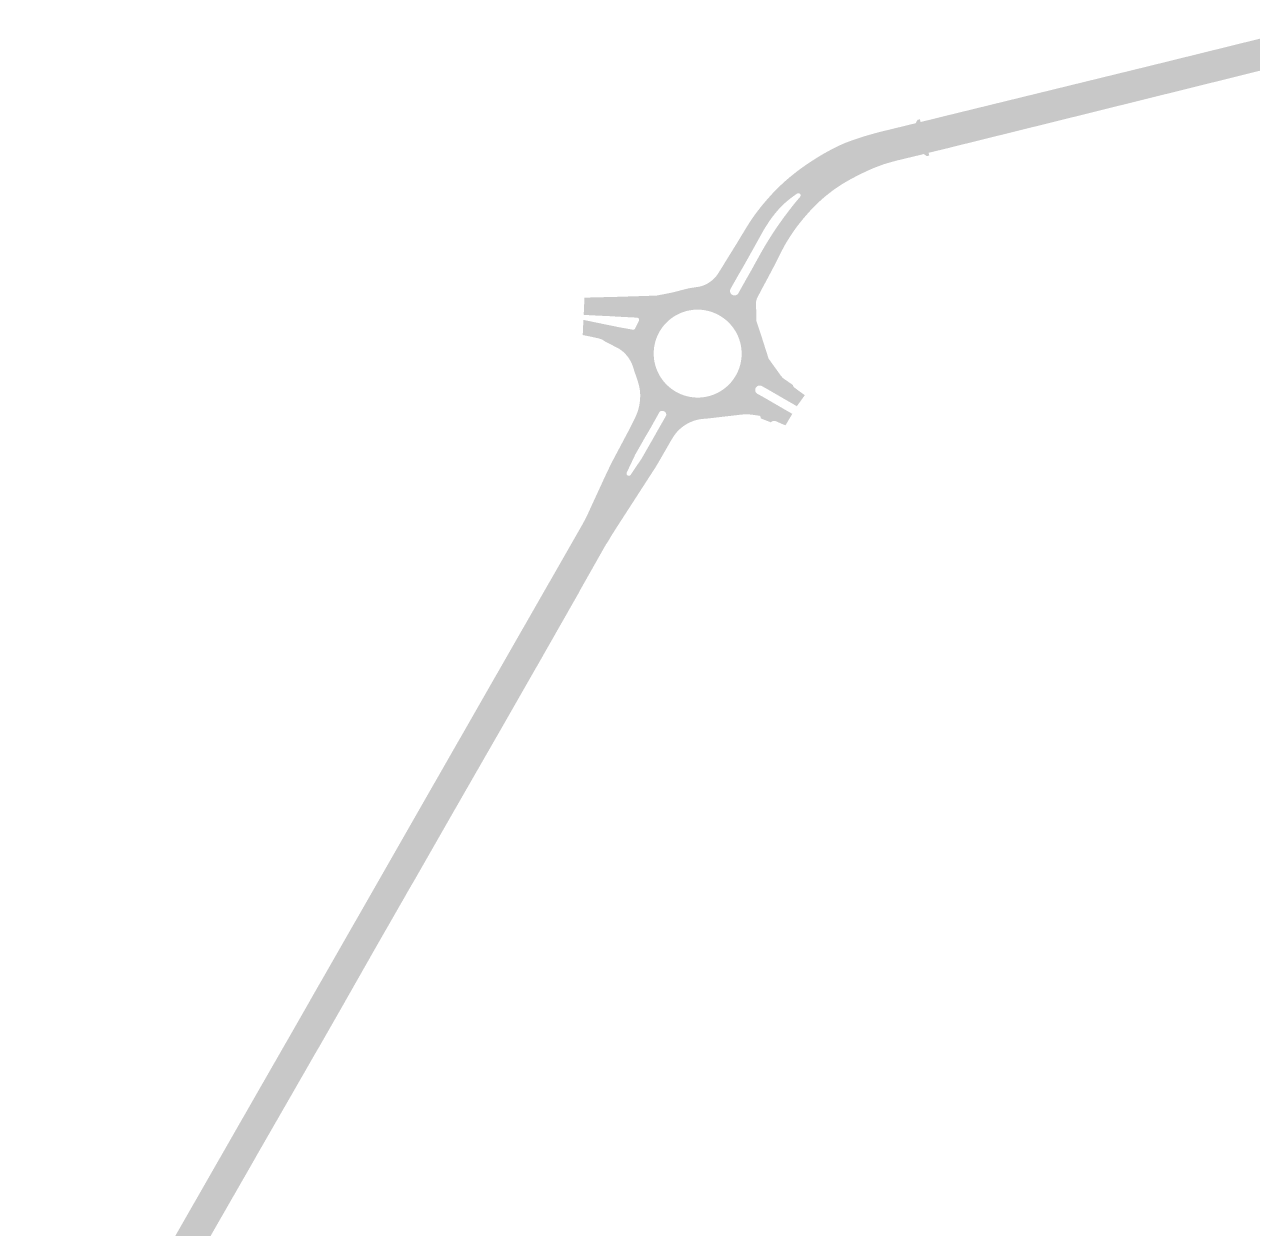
# Model space of a CAD drawing. Header units: inches. Extents: x 96691 to 101795, y 436648 to 442008.
# Drawn here: x 98558.1 to 98837.2, y 437221.4 to 437495 of the extents above; entities that cross this region are included whole.
import ezdxf

# ---------------------------------------------------------------- set-up
doc = ezdxf.new("R2010")
doc.units = ezdxf.units.IN
doc.header["$MEASUREMENT"] = 0

msp = doc.modelspace()

# ---------------------------------------------------------------- hatches: boundary and pattern name
for points in [[(98853.61, 437488.11), (98791.94, 437472.81), (98770.16, 437467.42), (98768.41, 437474.44), (98814.52, 437485.72), (98851.93, 437494.96), (98853.61, 437488.11)], [(98655.72, 437316.27), (98646.53, 437300.21), (98644.96, 437297.53), (98644.91, 437297.41), (98640.41, 437289.56), (98640.27, 437289.32), (98637.7, 437284.83), (98631.31, 437273.59), (98630.17, 437271.58), (98624.09, 437275.11), (98625.23, 437277.11), (98625.65, 437277.82), (98630.63, 437286.53), (98637.59, 437298.69), (98638.44, 437300.18), (98649.98, 437320.36), (98653.5, 437326.5), (98659.75, 437323.29), (98655.72, 437316.27)], [(98630.17, 437271.58), (98626.22, 437264.68), (98620.16, 437268.21), (98624.09, 437275.11), (98630.17, 437271.58)], [(98624.3, 437261.36), (98618.86, 437251.88), (98615.25, 437245.61), (98611.26, 437238.67), (98609.36, 437235.33), (98601.16, 437221.05), (98598.08, 437215.67), (98592.54, 437205.89), (98583.33, 437189.88), (98571.57, 437169.3), (98571.11, 437168.41), (98569.04, 437163.83), (98567.89, 437161.03), (98566.25, 437157.22), (98562.88, 437159.25), (98565.55, 437164.95), (98565.55, 437165.24), (98565.34, 437165.5), (98565.02, 437165.59), (98564.71, 437165.47), (98564.62, 437165.32), (98561.14, 437160.23), (98558.08, 437161.97), (98559.39, 437164.2), (98559.97, 437164.99), (98561.74, 437167.47), (98562.44, 437168.47), (98564.9, 437171.94), (98565.44, 437172.79), (98565.96, 437173.65), (98572.56, 437185.14), (98591.92, 437218.94), (98611.28, 437252.74), (98620.16, 437268.21), (98626.22, 437264.68), (98625.1, 437262.71), (98624.3, 437261.36)]]:
    msp.add_hatch(color=256).paths.add_polyline_path(points, flags=0)
h = msp.add_hatch(color=256)
h.paths.add_polyline_path([(98725.42, 437405.83), (98725.42, 437405.83), (98725.41, 437405.84), (98725.41, 437405.85), (98725.41, 437405.85), (98725.4, 437405.86), (98725.4, 437405.86), (98725.4, 437405.87), (98725.39, 437405.88), (98725.39, 437405.88), (98725.38, 437405.89), (98725.38, 437405.89), (98725.38, 437405.9), (98725.37, 437405.91), (98725.37, 437405.91), (98725.36, 437405.92), (98725.36, 437405.92), (98725.35, 437405.93), (98725.35, 437405.93), (98725.34, 437405.94), (98725.34, 437405.94), (98725.33, 437405.95), (98725.33, 437405.95), (98725.32, 437405.96), (98725.32, 437405.96), (98725.31, 437405.97), (98725.3, 437405.97), (98725.3, 437405.98), (98725.29, 437405.98), (98725.29, 437405.99), (98725.28, 437405.99), (98725.28, 437406), (98725.27, 437406), (98725.26, 437406), (98725.26, 437406.01), (98725.25, 437406.01), (98725.24, 437406.02), (98725.24, 437406.02), (98725.23, 437406.02), (98725.23, 437406.03), (98725.22, 437406.03), (98725.21, 437406.03), (98725.21, 437406.03), (98725.2, 437406.04), (98725.19, 437406.04), (98725.19, 437406.04), (98725.18, 437406.05), (98725.17, 437406.05), (98725.16, 437406.05), (98725.16, 437406.05), (98725.15, 437406.06), (98725.14, 437406.06), (98725.14, 437406.06), (98725.13, 437406.06), (98725.12, 437406.06), (98725.12, 437406.06), (98725.11, 437406.07), (98725.1, 437406.07), (98725.09, 437406.07), (98725.09, 437406.07), (98725.08, 437406.07), (98725.07, 437406.07), (98725.07, 437406.07), (98725.06, 437406.07), (98725.05, 437406.07), (98724.44, 437406.17), (98723.14, 437406.34), (98722.52, 437406.38), (98721.67, 437406.38), (98720.76, 437406.3), (98719.76, 437406.17), (98716.78, 437405.83), (98713.59, 437405.46), (98712.33, 437405.35), (98712.18, 437405.34), (98712.03, 437405.32), (98711.88, 437405.3), (98711.73, 437405.28), (98711.58, 437405.26), (98711.43, 437405.23), (98711.28, 437405.2), (98711.14, 437405.17), (98710.99, 437405.13), (98710.84, 437405.1), (98710.7, 437405.06), (98710.55, 437405.01), (98710.41, 437404.97), (98710.27, 437404.92), (98710.12, 437404.87), (98709.98, 437404.82), (98709.84, 437404.77), (98709.7, 437404.71), (98709.56, 437404.65), (98709.42, 437404.59), (98709.29, 437404.53), (98709.15, 437404.47), (98709.02, 437404.4), (98708.88, 437404.33), (98708.75, 437404.26), (98708.62, 437404.18), (98708.49, 437404.1), (98708.36, 437404.03), (98708.23, 437403.94), (98708.11, 437403.86), (98707.98, 437403.78), (98707.86, 437403.69), (98707.74, 437403.6), (98707.62, 437403.51), (98707.5, 437403.42), (98707.38, 437403.32), (98707.27, 437403.22), (98707.16, 437403.12), (98707.04, 437403.02), (98706.93, 437402.92), (98706.82, 437402.81), (98706.72, 437402.71), (98706.61, 437402.6), (98706.51, 437402.49), (98706.41, 437402.38), (98706.31, 437402.26), (98706.21, 437402.15), (98706.12, 437402.03), (98706.02, 437401.91), (98705.93, 437401.79), (98705.84, 437401.67), (98705.76, 437401.55), (98705.67, 437401.43), (98705.59, 437401.3), (98705.51, 437401.17), (98705.43, 437401.04), (98705.35, 437400.91), (98705.28, 437400.78), (98705.04, 437400.42), (98704.09, 437398.75), (98702.7, 437396.34), (98701.93, 437395.02), (98701.47, 437394.26), (98693.09, 437381.31), (98691.58, 437378.94), (98691.32, 437378.5), (98690.87, 437377.73), (98690.82, 437377.64), (98690.25, 437376.8), (98684.33, 437366.34), (98683.88, 437365.47), (98682.51, 437363.08), (98675.05, 437349.98), (98674.1, 437348.33), (98665.92, 437334.03), (98659.75, 437323.29), (98653.5, 437326.5), (98666.94, 437349.98), (98672.37, 437359.46), (98679.93, 437372.66), (98680, 437372.78), (98681.71, 437375.78), (98684.75, 437381.09), (98685.25, 437382), (98685.72, 437382.91), (98686.18, 437383.84), (98686.61, 437384.78), (98687.03, 437385.72), (98688.04, 437387.9), (98689.98, 437392.11), (98691.45, 437395.21), (98693.84, 437399.71), (98694.43, 437400.82), (98695.76, 437403.32), (98696.75, 437405.32), (98696.79, 437405.39), (98697.12, 437406.13), (98697.2, 437406.31), (98697.27, 437406.5), (98697.34, 437406.68), (98697.41, 437406.87), (98697.47, 437407.06), (98697.53, 437407.24), (98697.59, 437407.43), (98697.64, 437407.63), (98697.69, 437407.82), (98697.74, 437408.01), (98697.79, 437408.2), (98697.83, 437408.4), (98697.86, 437408.59), (98697.9, 437408.79), (98697.93, 437408.98), (98697.95, 437409.18), (98697.98, 437409.38), (98698, 437409.58), (98698.01, 437409.77), (98698.03, 437409.97), (98698.03, 437410.17), (98698.04, 437410.37), (98698.04, 437410.57), (98698.04, 437410.77), (98698.04, 437410.96), (98698.03, 437411.16), (98698.02, 437411.36), (98698, 437411.56), (98697.94, 437412.06), (98697.88, 437412.36), (98697.82, 437412.67), (98697.75, 437412.97), (98697.67, 437413.27), (98697.59, 437413.57), (98697.51, 437413.87), (98697.42, 437414.16), (98697.32, 437414.46), (98696.8, 437415.94), (98696.36, 437417.33), (98696.32, 437417.45), (98696.27, 437417.58), (98696.22, 437417.7), (98696.17, 437417.83), (98696.11, 437417.95), (98696.06, 437418.07), (98696, 437418.19), (98695.94, 437418.31), (98695.88, 437418.43), (98695.81, 437418.54), (98695.75, 437418.66), (98695.68, 437418.77), (98695.61, 437418.89), (98695.54, 437419), (98695.46, 437419.11), (98695.39, 437419.22), (98695.31, 437419.33), (98695.23, 437419.44), (98695.15, 437419.54), (98695.07, 437419.65), (98694.98, 437419.75), (98694.9, 437419.85), (98694.81, 437419.95), (98694.72, 437420.05), (98694.63, 437420.15), (98694.53, 437420.24), (98694.44, 437420.33), (98694.34, 437420.43), (98694.25, 437420.52), (98694.15, 437420.61), (98694.05, 437420.69), (98693.94, 437420.78), (98693.84, 437420.86), (98693.73, 437420.94), (98693.63, 437421.02), (98693.54, 437421.08), (98693.2, 437421.32), (98693.12, 437421.36), (98689.94, 437423), (98689.91, 437423.03), (98689.87, 437423.06), (98689.84, 437423.09), (98689.8, 437423.11), (98689.77, 437423.14), (98689.73, 437423.16), (98689.7, 437423.19), (98689.66, 437423.21), (98689.62, 437423.23), (98689.59, 437423.26), (98689.55, 437423.28), (98689.51, 437423.3), (98689.47, 437423.32), (98689.43, 437423.34), (98689.4, 437423.36), (98689.36, 437423.38), (98689.32, 437423.4), (98689.28, 437423.41), (98689.24, 437423.43), (98689.2, 437423.45), (98689.16, 437423.46), (98689.12, 437423.48), (98689.07, 437423.49), (98689.03, 437423.5), (98688.99, 437423.51), (98688.95, 437423.53), (98688.91, 437423.54), (98688.43, 437423.68), (98686.75, 437424.05), (98684.98, 437424.4), (98685.13, 437427.84), (98686.81, 437427.5), (98690.54, 437426.73), (98690.69, 437426.7), (98690.84, 437426.67), (98693.24, 437426.18), (98696.38, 437425.62), (98696.39, 437425.62), (98696.39, 437425.62), (98696.4, 437425.62), (98696.41, 437425.62), (98696.42, 437425.62), (98696.43, 437425.62), (98696.44, 437425.62), (98696.44, 437425.62), (98696.45, 437425.62), (98696.46, 437425.62), (98696.47, 437425.62), (98696.48, 437425.62), (98696.49, 437425.62), (98696.49, 437425.62), (98696.5, 437425.62), (98696.51, 437425.63), (98696.52, 437425.63), (98696.53, 437425.63), (98696.53, 437425.63), (98696.54, 437425.63), (98696.55, 437425.63), (98696.56, 437425.64), (98696.57, 437425.64), (98696.57, 437425.64), (98696.58, 437425.64), (98696.59, 437425.65), (98696.6, 437425.65), (98696.6, 437425.65), (98696.61, 437425.65), (98696.62, 437425.66), (98696.63, 437425.66), (98696.64, 437425.66), (98696.64, 437425.67), (98696.65, 437425.67), (98696.66, 437425.67), (98696.66, 437425.68), (98696.67, 437425.68), (98696.68, 437425.69), (98696.69, 437425.69), (98696.69, 437425.7), (98696.7, 437425.7), (98696.71, 437425.7), (98696.71, 437425.71), (98696.72, 437425.71), (98696.73, 437425.72), (98696.73, 437425.72), (98696.74, 437425.73), (98696.75, 437425.73), (98696.75, 437425.74), (98696.76, 437425.74), (98696.76, 437425.75), (98696.77, 437425.76), (98696.78, 437425.76), (98696.78, 437425.77), (98696.79, 437425.77), (98696.79, 437425.78), (98696.8, 437425.79), (98696.8, 437425.79), (98696.81, 437425.8), (98696.82, 437425.8), (98696.82, 437425.81), (98696.83, 437425.82), (98696.83, 437425.82), (98696.84, 437425.83), (98696.84, 437425.84), (98696.84, 437425.84), (98696.85, 437425.85), (98696.85, 437425.86), (98696.86, 437425.87), (98697.73, 437427.62), (98697.73, 437427.63), (98697.74, 437427.63), (98697.74, 437427.64), (98697.74, 437427.65), (98697.75, 437427.66), (98697.75, 437427.66), (98697.75, 437427.67), (98697.76, 437427.68), (98697.76, 437427.69), (98697.76, 437427.69), (98697.77, 437427.7), (98697.77, 437427.71), (98697.77, 437427.72), (98697.77, 437427.73), (98697.77, 437427.73), (98697.78, 437427.74), (98697.78, 437427.75), (98697.78, 437427.76), (98697.78, 437427.77), (98697.78, 437427.77), (98697.79, 437427.78), (98697.79, 437427.79), (98697.79, 437427.8), (98697.79, 437427.81), (98697.79, 437427.81), (98697.79, 437427.82), (98697.79, 437427.83), (98697.79, 437427.84), (98697.79, 437427.85), (98697.79, 437427.86), (98697.79, 437427.86), (98697.79, 437427.87), (98697.79, 437427.88), (98697.79, 437427.89), (98697.79, 437427.9), (98697.79, 437427.9), (98697.79, 437427.91), (98697.79, 437427.92), (98697.79, 437427.93), (98697.79, 437427.94), (98697.79, 437427.95), (98697.78, 437427.95), (98697.78, 437427.96), (98697.78, 437427.97), (98697.78, 437427.98), (98697.78, 437427.99), (98697.78, 437427.99), (98697.77, 437428), (98697.77, 437428.01), (98697.77, 437428.02), (98697.77, 437428.03), (98697.76, 437428.03), (98697.76, 437428.04), (98697.76, 437428.05), (98697.75, 437428.06), (98697.75, 437428.06), (98697.75, 437428.07), (98697.74, 437428.08), (98697.74, 437428.09), (98697.74, 437428.09), (98697.73, 437428.1), (98697.73, 437428.11), (98697.72, 437428.11), (98697.72, 437428.12), (98697.72, 437428.13), (98697.71, 437428.14), (98697.71, 437428.14), (98697.7, 437428.15), (98697.7, 437428.16), (98697.69, 437428.16), (98697.69, 437428.17), (98697.68, 437428.18), (98697.68, 437428.18), (98697.67, 437428.19), (98697.67, 437428.19), (98697.66, 437428.2), (98697.66, 437428.21), (98697.65, 437428.21), (98697.64, 437428.22), (98697.64, 437428.22), (98697.63, 437428.23), (98697.63, 437428.23), (98697.62, 437428.24), (98697.61, 437428.25), (98697.61, 437428.25), (98697.6, 437428.26), (98697.59, 437428.26), (98697.59, 437428.27), (98697.58, 437428.27), (98697.57, 437428.28), (98697.57, 437428.28), (98697.56, 437428.28), (98697.55, 437428.29), (98697.55, 437428.29), (98697.54, 437428.3), (98697.53, 437428.3), (98697.52, 437428.3), (98697.52, 437428.31), (98697.51, 437428.31), (98697.5, 437428.32), (98697.49, 437428.32), (98697.49, 437428.32), (98697.48, 437428.33), (98697.47, 437428.33), (98697.46, 437428.33), (98697.46, 437428.33), (98697.45, 437428.34), (98697.44, 437428.34), (98697.43, 437428.34), (98697.42, 437428.34), (98697.42, 437428.35), (98697.41, 437428.35), (98697.4, 437428.35), (98697.39, 437428.35), (98697.38, 437428.35), (98697.38, 437428.35), (98697.37, 437428.35), (98697.36, 437428.36), (98697.35, 437428.36), (98697.34, 437428.36), (98697.34, 437428.36), (98697.33, 437428.36), (98697.32, 437428.36), (98697.31, 437428.36), (98697.3, 437428.36), (98697.29, 437428.36), (98697.29, 437428.36), (98697.28, 437428.36), (98693.12, 437428.57), (98691, 437428.7), (98690.85, 437428.71), (98690.7, 437428.71), (98687.06, 437428.88), (98685.2, 437429), (98685.37, 437432.9), (98687.23, 437432.95), (98689.02, 437433), (98690.24, 437433.02), (98690.4, 437433.02), (98693.3, 437433.1), (98701.79, 437433.37), (98705.32, 437434.07), (98709.16, 437435.04), (98711.5, 437435.4), (98711.61, 437435.43), (98711.72, 437435.46), (98711.84, 437435.49), (98711.95, 437435.52), (98712.06, 437435.56), (98712.17, 437435.59), (98712.28, 437435.63), (98712.39, 437435.67), (98712.5, 437435.71), (98712.61, 437435.76), (98712.71, 437435.8), (98712.82, 437435.85), (98712.92, 437435.9), (98713.03, 437435.95), (98713.13, 437436), (98713.24, 437436.06), (98713.34, 437436.11), (98713.44, 437436.17), (98713.54, 437436.23), (98713.64, 437436.29), (98713.74, 437436.36), (98713.83, 437436.42), (98713.93, 437436.49), (98714.02, 437436.55), (98714.12, 437436.62), (98714.21, 437436.7), (98714.3, 437436.77), (98714.39, 437436.84), (98714.48, 437436.92), (98714.56, 437436.99), (98714.65, 437437.07), (98714.74, 437437.15), (98714.82, 437437.23), (98714.9, 437437.32), (98714.98, 437437.4), (98715.06, 437437.49), (98715.14, 437437.57), (98715.21, 437437.66), (98715.29, 437437.75), (98715.36, 437437.84), (98715.43, 437437.93), (98715.5, 437438.03), (98715.57, 437438.12), (98715.64, 437438.21), (98715.71, 437438.31), (98715.77, 437438.41), (98715.83, 437438.51), (98716.65, 437439.81), (98717.64, 437441.43), (98719.12, 437443.81), (98719.92, 437445.1), (98722.32, 437449.06), (98722.8, 437449.81), (98723.29, 437450.55), (98723.79, 437451.29), (98724.31, 437452.01), (98724.85, 437452.72), (98725.39, 437453.42), (98725.95, 437454.11), (98726.53, 437454.79), (98727.93, 437456.37), (98728.77, 437457.25), (98729.63, 437458.1), (98730.5, 437458.93), (98731.3, 437459.64), (98732.05, 437460.28), (98733.12, 437461.14), (98733.43, 437461.39), (98734.6, 437462.26), (98735.79, 437463.11), (98737.94, 437464.52), (98738.89, 437465.1), (98739.86, 437465.67), (98740.83, 437466.21), (98741.82, 437466.73), (98742.82, 437467.23), (98743.83, 437467.71), (98744.81, 437468.13), (98746.32, 437468.68), (98747.84, 437469.2), (98749.37, 437469.68), (98750.91, 437470.12), (98752.46, 437470.54), (98760.68, 437472.54), (98761.09, 437473.3), (98761.63, 437473.44), (98761.79, 437472.81), (98768.41, 437474.44), (98770.16, 437467.42), (98767.94, 437466.86), (98763.61, 437465.82), (98763.76, 437465.18), (98763.2, 437465.08), (98762.51, 437465.53), (98756.25, 437464.02), (98755.27, 437463.76), (98754.29, 437463.48), (98753.33, 437463.18), (98751.39, 437462.46), (98750.42, 437462.05), (98749.46, 437461.62), (98748.51, 437461.16), (98747.56, 437460.7), (98746.63, 437460.21), (98745.7, 437459.71), (98744.78, 437459.19), (98743.88, 437458.65), (98743.23, 437458.23), (98742.59, 437457.8), (98741.96, 437457.35), (98741.34, 437456.88), (98740.81, 437456.47), (98740.29, 437456.06), (98739.78, 437455.63), (98739.28, 437455.19), (98738.78, 437454.74), (98738.3, 437454.28), (98737.82, 437453.82), (98737.35, 437453.35), (98736.89, 437452.86), (98736.44, 437452.37), (98736, 437451.87), (98735.13, 437450.86), (98734.72, 437450.36), (98734.15, 437449.65), (98733.74, 437449.12), (98733.53, 437448.84), (98732.95, 437448.03), (98732.39, 437447.21), (98731.32, 437445.52), (98730.82, 437444.65), (98730.35, 437443.76), (98729.79, 437442.66), (98728.73, 437440.56), (98728.04, 437439.23), (98726.72, 437436.75), (98725.78, 437435.02), (98724.58, 437432.72), (98724.38, 437431.98), (98724.45, 437427.63), (98725.56, 437424.29), (98727.23, 437419.05), (98729.86, 437415.39), (98730.01, 437415.16), (98730.55, 437414.58), (98730.85, 437414.37), (98730.85, 437414.38), (98732.74, 437413.06), (98732.74, 437413.04), (98732.75, 437413.03), (98732.75, 437413.01), (98732.76, 437412.99), (98732.76, 437412.97), (98732.77, 437412.96), (98732.77, 437412.94), (98732.78, 437412.92), (98732.78, 437412.91), (98732.79, 437412.89), (98732.8, 437412.87), (98732.81, 437412.86), (98732.81, 437412.84), (98732.82, 437412.83), (98732.83, 437412.81), (98732.84, 437412.79), (98732.84, 437412.78), (98732.85, 437412.76), (98732.86, 437412.75), (98732.87, 437412.73), (98732.88, 437412.72), (98732.89, 437412.7), (98732.9, 437412.69), (98732.91, 437412.67), (98732.92, 437412.66), (98732.93, 437412.65), (98732.94, 437412.63), (98732.95, 437412.62), (98732.97, 437412.6), (98732.98, 437412.59), (98732.99, 437412.58), (98733, 437412.56), (98733.01, 437412.55), (98733.03, 437412.54), (98733.04, 437412.53), (98733.05, 437412.51), (98733.07, 437412.5), (98733.08, 437412.49), (98733.09, 437412.48), (98733.11, 437412.47), (98733.12, 437412.46), (98734.34, 437411.54), (98735.47, 437410.74), (98733.66, 437408.23), (98733.32, 437408.43), (98730.73, 437409.92), (98730.71, 437409.93), (98728.87, 437411), (98726.59, 437412.32), (98725.71, 437412.79), (98725.7, 437412.79), (98725.68, 437412.8), (98725.67, 437412.81), (98725.65, 437412.82), (98725.64, 437412.83), (98725.62, 437412.83), (98725.61, 437412.84), (98725.59, 437412.85), (98725.58, 437412.85), (98725.56, 437412.86), (98725.55, 437412.87), (98725.53, 437412.87), (98725.52, 437412.88), (98725.5, 437412.88), (98725.48, 437412.89), (98725.47, 437412.89), (98725.45, 437412.9), (98725.44, 437412.9), (98725.42, 437412.9), (98725.4, 437412.91), (98725.39, 437412.91), (98725.37, 437412.91), (98725.36, 437412.92), (98725.34, 437412.92), (98725.32, 437412.92), (98725.31, 437412.92), (98725.29, 437412.93), (98725.27, 437412.93), (98725.26, 437412.93), (98725.24, 437412.93), (98725.22, 437412.93), (98725.21, 437412.93), (98725.19, 437412.93), (98725.17, 437412.93), (98725.16, 437412.93), (98725.14, 437412.93), (98725.12, 437412.93), (98725.11, 437412.93), (98725.09, 437412.93), (98725.08, 437412.92), (98725.06, 437412.92), (98725.04, 437412.92), (98725.03, 437412.92), (98725.01, 437412.91), (98724.99, 437412.91), (98724.98, 437412.91), (98724.96, 437412.9), (98724.95, 437412.9), (98724.93, 437412.89), (98724.91, 437412.89), (98724.9, 437412.89), (98724.88, 437412.88), (98724.87, 437412.88), (98724.85, 437412.87), (98724.83, 437412.86), (98724.82, 437412.86), (98724.8, 437412.85), (98724.79, 437412.85), (98724.77, 437412.84), (98724.76, 437412.83), (98724.74, 437412.82), (98724.73, 437412.82), (98724.71, 437412.81), (98724.7, 437412.8), (98724.69, 437412.79), (98724.67, 437412.78), (98724.66, 437412.78), (98724.64, 437412.77), (98724.63, 437412.76), (98724.62, 437412.75), (98724.6, 437412.74), (98724.59, 437412.73), (98724.58, 437412.72), (98724.56, 437412.71), (98724.55, 437412.7), (98724.54, 437412.69), (98724.53, 437412.68), (98724.51, 437412.66), (98724.5, 437412.65), (98724.49, 437412.64), (98724.48, 437412.63), (98724.47, 437412.62), (98724.45, 437412.61), (98724.44, 437412.59), (98724.43, 437412.58), (98724.42, 437412.57), (98724.41, 437412.56), (98724.4, 437412.54), (98724.39, 437412.53), (98724.38, 437412.52), (98724.37, 437412.5), (98724.36, 437412.49), (98724.35, 437412.48), (98724.34, 437412.46), (98724.33, 437412.45), (98724.33, 437412.43), (98724.32, 437412.42), (98724.31, 437412.4), (98724.3, 437412.39), (98724.29, 437412.38), (98724.29, 437412.36), (98724.28, 437412.35), (98724.27, 437412.33), (98724.27, 437412.32), (98724.26, 437412.3), (98724.25, 437412.28), (98724.25, 437412.27), (98724.24, 437412.25), (98724.24, 437412.24), (98724.23, 437412.22), (98724.23, 437412.21), (98724.22, 437412.19), (98724.22, 437412.17), (98724.22, 437412.16), (98724.21, 437412.14), (98724.21, 437412.13), (98724.21, 437412.11), (98724.2, 437412.09), (98724.2, 437412.08), (98724.2, 437412.06), (98724.2, 437412.04), (98724.19, 437412.03), (98724.19, 437412.01), (98724.19, 437411.99), (98724.19, 437411.98), (98724.19, 437411.96), (98724.19, 437411.94), (98724.19, 437411.93), (98724.19, 437411.91), (98724.19, 437411.89), (98724.19, 437411.88), (98724.19, 437411.86), (98724.19, 437411.85), (98724.19, 437411.83), (98724.19, 437411.81), (98724.2, 437411.8), (98724.2, 437411.78), (98724.2, 437411.76), (98724.2, 437411.75), (98724.21, 437411.73), (98724.21, 437411.71), (98724.21, 437411.7), (98724.22, 437411.68), (98724.22, 437411.67), (98724.23, 437411.65), (98724.23, 437411.63), (98724.24, 437411.62), (98724.24, 437411.6), (98724.25, 437411.59), (98724.25, 437411.57), (98724.26, 437411.56), (98724.26, 437411.54), (98724.27, 437411.53), (98724.28, 437411.51), (98724.29, 437411.5), (98724.29, 437411.48), (98724.3, 437411.47), (98724.31, 437411.45), (98724.32, 437411.44), (98724.32, 437411.42), (98724.33, 437411.41), (98724.34, 437411.39), (98724.35, 437411.38), (98724.36, 437411.37), (98724.37, 437411.35), (98724.38, 437411.34), (98724.39, 437411.33), (98724.4, 437411.31), (98724.41, 437411.3), (98724.42, 437411.29), (98724.43, 437411.27), (98724.44, 437411.26), (98724.45, 437411.25), (98724.46, 437411.24), (98724.47, 437411.22), (98724.48, 437411.21), (98724.5, 437411.2), (98724.51, 437411.19), (98724.52, 437411.18), (98724.53, 437411.17), (98724.55, 437411.16), (98724.56, 437411.15), (98724.57, 437411.14), (98724.58, 437411.13), (98724.6, 437411.12), (98724.61, 437411.11), (98724.62, 437411.1), (98724.64, 437411.09), (98724.65, 437411.08), (98724.67, 437411.07), (98724.68, 437411.06), (98724.69, 437411.05), (98724.71, 437411.04), (98726.47, 437410.06), (98727.86, 437409.25), (98729.67, 437408.2), (98730.73, 437407.58), (98732.33, 437406.67), (98732.62, 437406.5), (98732.63, 437406.5), (98731.08, 437403.9), (98730.36, 437404.17), (98728.98, 437404.78), (98728.96, 437404.79), (98728.95, 437404.8), (98728.93, 437404.8), (98728.92, 437404.81), (98728.9, 437404.82), (98728.89, 437404.82), (98728.87, 437404.83), (98728.86, 437404.84), (98728.84, 437404.84), (98728.82, 437404.85), (98728.81, 437404.85), (98728.79, 437404.86), (98728.77, 437404.86), (98728.76, 437404.87), (98728.74, 437404.87), (98728.73, 437404.87), (98728.71, 437404.88), (98728.69, 437404.88), (98728.68, 437404.88), (98728.66, 437404.89), (98728.64, 437404.89), (98728.62, 437404.89), (98728.61, 437404.89), (98728.59, 437404.9), (98728.57, 437404.9), (98728.56, 437404.9), (98728.54, 437404.9), (98728.52, 437404.9), (98728.51, 437404.9), (98728.49, 437404.9), (98728.47, 437404.9), (98728.46, 437404.9), (98728.44, 437404.9), (98728.42, 437404.9), (98728.4, 437404.9), (98728.39, 437404.89), (98728.37, 437404.89), (98728.35, 437404.89), (98728.34, 437404.89), (98728.32, 437404.88), (98728.3, 437404.88), (98728.29, 437404.88), (98728.27, 437404.87), (98728.25, 437404.87), (98728.24, 437404.87), (98728.22, 437404.86), (98728.2, 437404.86), (98728.19, 437404.85), (98728.17, 437404.85), (98728.16, 437404.84), (98728.14, 437404.83), (98728.12, 437404.83), (98728.11, 437404.82), (98728.09, 437404.82), (98728.08, 437404.81), (98728.06, 437404.8), (98728.05, 437404.79), (98728.03, 437404.79), (98728.02, 437404.78), (98728, 437404.77), (98727.99, 437404.76), (98727.97, 437404.75), (98727.96, 437404.74), (98727.94, 437404.74), (98727.93, 437404.73), (98727.92, 437404.72), (98727.9, 437404.71), (98727.89, 437404.7), (98727.87, 437404.69), (98727.86, 437404.68), (98727.85, 437404.67), (98727.83, 437404.65), (98727.82, 437404.64), (98727.81, 437404.63), (98727.8, 437404.62), (98727.78, 437404.61), (98727.77, 437404.6), (98727.76, 437404.58), (98727.75, 437404.57), (98725.45, 437405.46), (98725.46, 437405.6), (98725.46, 437405.61), (98725.46, 437405.61), (98725.46, 437405.62), (98725.46, 437405.63), (98725.46, 437405.64), (98725.46, 437405.64), (98725.46, 437405.65), (98725.46, 437405.66), (98725.46, 437405.66), (98725.46, 437405.67), (98725.46, 437405.68), (98725.46, 437405.69), (98725.46, 437405.69), (98725.46, 437405.7), (98725.46, 437405.71), (98725.46, 437405.72), (98725.46, 437405.72), (98725.45, 437405.73), (98725.45, 437405.74), (98725.45, 437405.74), (98725.45, 437405.75), (98725.45, 437405.76), (98725.45, 437405.77), (98725.44, 437405.77), (98725.44, 437405.78), (98725.44, 437405.79), (98725.44, 437405.79), (98725.43, 437405.8), (98725.43, 437405.81), (98725.43, 437405.81), (98725.42, 437405.82), (98725.42, 437405.83)], flags=0)
h.paths.add_polyline_path([(98695.53, 437392.42), (98695.54, 437392.42), (98695.55, 437392.42), (98695.56, 437392.42), (98695.57, 437392.42), (98695.57, 437392.43), (98695.58, 437392.43), (98695.59, 437392.43), (98695.6, 437392.43), (98695.61, 437392.43), (98695.61, 437392.44), (98695.62, 437392.44), (98695.63, 437392.44), (98695.64, 437392.45), (98695.65, 437392.45), (98695.65, 437392.45), (98695.66, 437392.46), (98695.67, 437392.46), (98695.68, 437392.46), (98695.68, 437392.47), (98695.69, 437392.47), (98695.7, 437392.47), (98695.71, 437392.48), (98695.71, 437392.48), (98695.72, 437392.49), (98695.73, 437392.49), (98695.73, 437392.5), (98695.74, 437392.5), (98695.75, 437392.51), (98695.75, 437392.51), (98695.76, 437392.52), (98695.77, 437392.52), (98695.77, 437392.53), (98695.78, 437392.53), (98695.79, 437392.54), (98695.79, 437392.54), (98695.8, 437392.55), (98695.81, 437392.56), (98695.81, 437392.56), (98695.82, 437392.57), (98695.82, 437392.57), (98695.83, 437392.58), (98695.83, 437392.59), (98695.84, 437392.59), (98695.85, 437392.6), (98695.85, 437392.61), (98695.86, 437392.61), (98695.86, 437392.62), (98695.87, 437392.63), (98695.87, 437392.63), (98695.88, 437392.64), (98695.88, 437392.65), (98695.88, 437392.65), (98698.42, 437396.42), (98698.64, 437396.81), (98700.75, 437400.49), (98701.75, 437402.26), (98703.46, 437405.25), (98703.86, 437405.96), (98703.87, 437405.97), (98703.88, 437405.98), (98703.88, 437405.99), (98703.89, 437406.01), (98703.89, 437406.02), (98703.9, 437406.03), (98703.9, 437406.04), (98703.91, 437406.05), (98703.91, 437406.07), (98703.92, 437406.08), (98703.92, 437406.09), (98703.92, 437406.1), (98703.93, 437406.12), (98703.93, 437406.13), (98703.93, 437406.14), (98703.94, 437406.15), (98703.94, 437406.17), (98703.94, 437406.18), (98703.95, 437406.19), (98703.95, 437406.2), (98703.95, 437406.22), (98703.95, 437406.23), (98703.95, 437406.24), (98703.95, 437406.25), (98703.96, 437406.27), (98703.96, 437406.28), (98703.96, 437406.29), (98703.96, 437406.31), (98703.96, 437406.32), (98703.96, 437406.33), (98703.96, 437406.34), (98703.96, 437406.36), (98703.96, 437406.37), (98703.96, 437406.38), (98703.96, 437406.4), (98703.95, 437406.41), (98703.95, 437406.42), (98703.95, 437406.43), (98703.95, 437406.45), (98703.95, 437406.46), (98703.95, 437406.47), (98703.94, 437406.49), (98703.94, 437406.5), (98703.94, 437406.51), (98703.94, 437406.52), (98703.93, 437406.54), (98703.93, 437406.55), (98703.92, 437406.56), (98703.92, 437406.57), (98703.92, 437406.58), (98703.91, 437406.6), (98703.91, 437406.61), (98703.9, 437406.62), (98703.9, 437406.63), (98703.89, 437406.64), (98703.89, 437406.66), (98703.88, 437406.67), (98703.88, 437406.68), (98703.87, 437406.69), (98703.87, 437406.7), (98703.86, 437406.71), (98703.85, 437406.73), (98703.85, 437406.74), (98703.84, 437406.75), (98703.83, 437406.76), (98703.83, 437406.77), (98703.82, 437406.78), (98703.81, 437406.79), (98703.8, 437406.8), (98703.8, 437406.81), (98703.79, 437406.82), (98703.78, 437406.83), (98703.77, 437406.84), (98703.76, 437406.85), (98703.75, 437406.86), (98703.75, 437406.87), (98703.74, 437406.88), (98703.73, 437406.89), (98703.72, 437406.9), (98703.71, 437406.91), (98703.7, 437406.91), (98703.69, 437406.92), (98703.68, 437406.93), (98703.67, 437406.94), (98703.66, 437406.95), (98703.65, 437406.96), (98703.64, 437406.96), (98703.63, 437406.97), (98703.62, 437406.98), (98703.61, 437406.99), (98703.6, 437406.99), (98703.59, 437407), (98703.57, 437407.01), (98703.5, 437407.06), (98703.39, 437407.11), (98703.38, 437407.11), (98703.37, 437407.12), (98703.36, 437407.12), (98703.35, 437407.13), (98703.33, 437407.13), (98703.32, 437407.14), (98703.31, 437407.14), (98703.3, 437407.15), (98703.28, 437407.15), (98703.27, 437407.15), (98703.26, 437407.16), (98703.25, 437407.16), (98703.23, 437407.16), (98703.22, 437407.17), (98703.21, 437407.17), (98703.2, 437407.17), (98703.18, 437407.17), (98703.17, 437407.18), (98703.16, 437407.18), (98703.14, 437407.18), (98703.13, 437407.18), (98703.12, 437407.18), (98703.1, 437407.18), (98703.09, 437407.18), (98703.08, 437407.18), (98703.06, 437407.18), (98703.05, 437407.18), (98703.04, 437407.18), (98703.03, 437407.18), (98703.01, 437407.18), (98703, 437407.18), (98702.99, 437407.18), (98702.97, 437407.18), (98702.96, 437407.18), (98702.95, 437407.18), (98702.93, 437407.17), (98702.92, 437407.17), (98702.91, 437407.17), (98702.89, 437407.17), (98702.88, 437407.17), (98702.87, 437407.16), (98702.86, 437407.16), (98702.84, 437407.16), (98702.83, 437407.15), (98702.82, 437407.15), (98702.81, 437407.14), (98702.79, 437407.14), (98702.78, 437407.14), (98702.77, 437407.13), (98702.76, 437407.13), (98702.74, 437407.12), (98702.73, 437407.12), (98702.72, 437407.11), (98702.71, 437407.11), (98702.7, 437407.1), (98702.69, 437407.09), (98702.67, 437407.09), (98702.66, 437407.08), (98702.65, 437407.07), (98702.64, 437407.07), (98702.63, 437407.06), (98702.62, 437407.05), (98702.61, 437407.05), (98702.6, 437407.04), (98702.58, 437407.03), (98702.57, 437407.02), (98702.56, 437407.02), (98702.55, 437407.01), (98702.54, 437407), (98702.53, 437406.99), (98702.52, 437406.98), (98702.51, 437406.97), (98702.5, 437406.96), (98702.5, 437406.95), (98702.49, 437406.95), (98702.48, 437406.94), (98702.47, 437406.93), (98702.46, 437406.92), (98702.45, 437406.91), (98702.44, 437406.9), (98702.43, 437406.89), (98702.43, 437406.88), (98702.42, 437406.87), (98702.41, 437406.86), (98702.4, 437406.84), (98702.39, 437406.83), (98702.39, 437406.82), (98702.38, 437406.81), (98702.37, 437406.8), (98702.37, 437406.79), (98702.36, 437406.78), (98700.28, 437403.07), (98699.25, 437401.34), (98697.15, 437397.64), (98696.92, 437397.24), (98694.98, 437393.13), (98694.98, 437393.12), (98694.98, 437393.11), (98694.97, 437393.11), (98694.97, 437393.1), (98694.97, 437393.09), (98694.96, 437393.08), (98694.96, 437393.07), (98694.96, 437393.07), (98694.96, 437393.06), (98694.95, 437393.05), (98694.95, 437393.04), (98694.95, 437393.03), (98694.95, 437393.03), (98694.95, 437393.02), (98694.95, 437393.01), (98694.94, 437393), (98694.94, 437392.99), (98694.94, 437392.98), (98694.94, 437392.98), (98694.94, 437392.97), (98694.94, 437392.96), (98694.94, 437392.95), (98694.94, 437392.94), (98694.94, 437392.93), (98694.94, 437392.93), (98694.94, 437392.92), (98694.94, 437392.91), (98694.94, 437392.9), (98694.94, 437392.89), (98694.94, 437392.88), (98694.94, 437392.88), (98694.94, 437392.87), (98694.94, 437392.86), (98694.94, 437392.85), (98694.94, 437392.84), (98694.95, 437392.83), (98694.95, 437392.83), (98694.95, 437392.82), (98694.95, 437392.81), (98694.95, 437392.8), (98694.95, 437392.79), (98694.96, 437392.78), (98694.96, 437392.78), (98694.96, 437392.77), (98694.96, 437392.76), (98694.97, 437392.75), (98694.97, 437392.74), (98694.97, 437392.74), (98694.98, 437392.73), (98694.98, 437392.72), (98694.98, 437392.71), (98694.99, 437392.71), (98694.99, 437392.7), (98694.99, 437392.69), (98695, 437392.68), (98695, 437392.68), (98695, 437392.67), (98695.01, 437392.66), (98695.01, 437392.65), (98695.02, 437392.65), (98695.02, 437392.64), (98695.03, 437392.63), (98695.03, 437392.63), (98695.04, 437392.62), (98695.04, 437392.61), (98695.05, 437392.61), (98695.05, 437392.6), (98695.06, 437392.59), (98695.06, 437392.59), (98695.07, 437392.58), (98695.07, 437392.57), (98695.08, 437392.57), (98695.09, 437392.56), (98695.09, 437392.56), (98695.1, 437392.55), (98695.1, 437392.54), (98695.11, 437392.54), (98695.12, 437392.53), (98695.12, 437392.53), (98695.13, 437392.52), (98695.14, 437392.52), (98695.14, 437392.51), (98695.15, 437392.51), (98695.16, 437392.5), (98695.16, 437392.5), (98695.17, 437392.49), (98695.18, 437392.49), (98695.18, 437392.48), (98695.19, 437392.48), (98695.2, 437392.47), (98695.21, 437392.47), (98695.21, 437392.47), (98695.22, 437392.46), (98695.23, 437392.46), (98695.24, 437392.46), (98695.24, 437392.45), (98695.25, 437392.45), (98695.26, 437392.45), (98695.27, 437392.44), (98695.28, 437392.44), (98695.28, 437392.44), (98695.29, 437392.43), (98695.3, 437392.43), (98695.31, 437392.43), (98695.32, 437392.43), (98695.32, 437392.43), (98695.33, 437392.42), (98695.34, 437392.42), (98695.35, 437392.42), (98695.36, 437392.42), (98695.37, 437392.42), (98695.37, 437392.42), (98695.38, 437392.41), (98695.39, 437392.41), (98695.4, 437392.41), (98695.41, 437392.41), (98695.42, 437392.41), (98695.42, 437392.41), (98695.43, 437392.41), (98695.44, 437392.41), (98695.45, 437392.41), (98695.46, 437392.41), (98695.47, 437392.41), (98695.47, 437392.41), (98695.48, 437392.41), (98695.49, 437392.41), (98695.5, 437392.41), (98695.51, 437392.41), (98695.52, 437392.41), (98695.52, 437392.42), (98695.53, 437392.42)], flags=0)
h.paths.add_polyline_path([(98718.59, 437433.92), (98718.6, 437433.91), (98718.61, 437433.89), (98718.62, 437433.88), (98718.63, 437433.86), (98718.64, 437433.85), (98718.65, 437433.84), (98718.66, 437433.82), (98718.67, 437433.81), (98718.68, 437433.79), (98718.69, 437433.78), (98718.7, 437433.77), (98718.71, 437433.76), (98718.72, 437433.74), (98718.73, 437433.73), (98718.74, 437433.72), (98718.75, 437433.71), (98718.77, 437433.69), (98718.78, 437433.68), (98718.79, 437433.67), (98718.8, 437433.66), (98718.81, 437433.65), (98718.83, 437433.64), (98718.84, 437433.63), (98718.85, 437433.62), (98718.87, 437433.61), (98718.88, 437433.6), (98718.89, 437433.59), (98718.91, 437433.58), (98718.92, 437433.57), (98718.94, 437433.56), (98718.95, 437433.55), (98718.96, 437433.54), (98718.98, 437433.53), (98718.99, 437433.52), (98719.01, 437433.51), (98719.02, 437433.51), (98719.04, 437433.5), (98719.05, 437433.49), (98719.07, 437433.49), (98719.08, 437433.48), (98719.1, 437433.47), (98719.12, 437433.47), (98719.13, 437433.46), (98719.15, 437433.45), (98719.16, 437433.45), (98719.18, 437433.44), (98719.19, 437433.44), (98719.21, 437433.43), (98719.23, 437433.43), (98719.24, 437433.43), (98719.26, 437433.42), (98719.28, 437433.42), (98719.29, 437433.41), (98719.31, 437433.41), (98719.33, 437433.41), (98719.34, 437433.41), (98719.36, 437433.4), (98719.38, 437433.4), (98719.39, 437433.4), (98719.41, 437433.4), (98719.43, 437433.4), (98719.44, 437433.4), (98719.46, 437433.4), (98719.48, 437433.4), (98719.49, 437433.4), (98719.51, 437433.4), (98719.53, 437433.4), (98719.54, 437433.4), (98719.56, 437433.4), (98719.58, 437433.4), (98719.59, 437433.4), (98719.61, 437433.41), (98719.63, 437433.41), (98719.64, 437433.41), (98719.66, 437433.41), (98719.68, 437433.42), (98719.69, 437433.42), (98719.71, 437433.42), (98719.73, 437433.43), (98719.74, 437433.43), (98719.76, 437433.44), (98719.77, 437433.44), (98719.79, 437433.44), (98719.81, 437433.45), (98719.82, 437433.46), (98719.84, 437433.46), (98719.85, 437433.47), (98719.87, 437433.47), (98719.89, 437433.48), (98719.9, 437433.49), (98719.92, 437433.49), (98719.93, 437433.5), (98719.95, 437433.51), (98719.96, 437433.52), (98719.98, 437433.52), (98719.99, 437433.53), (98720.01, 437433.54), (98720.02, 437433.55), (98720.03, 437433.56), (98720.05, 437433.57), (98720.06, 437433.58), (98720.08, 437433.59), (98720.09, 437433.6), (98720.1, 437433.61), (98720.12, 437433.62), (98720.13, 437433.63), (98720.14, 437433.64), (98720.15, 437433.65), (98720.17, 437433.66), (98720.18, 437433.67), (98720.19, 437433.68), (98720.2, 437433.7), (98720.22, 437433.71), (98720.23, 437433.72), (98720.24, 437433.73), (98720.25, 437433.75), (98720.26, 437433.76), (98720.27, 437433.77), (98720.28, 437433.78), (98720.29, 437433.8), (98720.3, 437433.81), (98720.31, 437433.82), (98720.32, 437433.84), (98720.33, 437433.85), (98720.34, 437433.87), (98720.35, 437433.88), (98720.36, 437433.89), (98720.37, 437433.91), (98720.37, 437433.92), (98720.38, 437433.94), (98722.06, 437436.95), (98723.15, 437438.85), (98725.14, 437442.44), (98725.86, 437443.73), (98726.61, 437445), (98727.39, 437446.26), (98728.18, 437447.51), (98729, 437448.74), (98729.85, 437449.96), (98730.71, 437451.16), (98731.6, 437452.34), (98732.5, 437453.51), (98733.43, 437454.66), (98734.39, 437455.8), (98734.39, 437455.81), (98734.4, 437455.82), (98734.4, 437455.82), (98734.41, 437455.83), (98734.41, 437455.84), (98734.42, 437455.84), (98734.42, 437455.85), (98734.43, 437455.86), (98734.43, 437455.86), (98734.44, 437455.87), (98734.44, 437455.88), (98734.45, 437455.89), (98734.45, 437455.89), (98734.45, 437455.9), (98734.46, 437455.91), (98734.46, 437455.92), (98734.46, 437455.92), (98734.47, 437455.93), (98734.47, 437455.94), (98734.47, 437455.95), (98734.48, 437455.95), (98734.48, 437455.96), (98734.48, 437455.97), (98734.49, 437455.98), (98734.49, 437455.99), (98734.49, 437455.99), (98734.49, 437456), (98734.5, 437456.01), (98734.5, 437456.02), (98734.5, 437456.03), (98734.5, 437456.03), (98734.5, 437456.04), (98734.5, 437456.05), (98734.51, 437456.06), (98734.51, 437456.07), (98734.51, 437456.07), (98734.51, 437456.08), (98734.51, 437456.09), (98734.51, 437456.1), (98734.51, 437456.11), (98734.51, 437456.12), (98734.51, 437456.12), (98734.51, 437456.13), (98734.51, 437456.14), (98734.51, 437456.15), (98734.51, 437456.16), (98734.51, 437456.17), (98734.51, 437456.17), (98734.51, 437456.18), (98734.51, 437456.19), (98734.51, 437456.2), (98734.51, 437456.21), (98734.5, 437456.22), (98734.5, 437456.22), (98734.5, 437456.23), (98734.5, 437456.24), (98734.5, 437456.25), (98734.5, 437456.26), (98734.49, 437456.26), (98734.49, 437456.27), (98734.49, 437456.28), (98734.49, 437456.29), (98734.48, 437456.3), (98734.48, 437456.3), (98734.48, 437456.31), (98734.48, 437456.32), (98734.47, 437456.33), (98734.47, 437456.34), (98734.47, 437456.34), (98734.46, 437456.35), (98734.46, 437456.36), (98734.45, 437456.37), (98734.45, 437456.37), (98734.45, 437456.38), (98734.44, 437456.39), (98734.44, 437456.39), (98734.43, 437456.4), (98734.43, 437456.41), (98734.43, 437456.42), (98734.42, 437456.42), (98734.42, 437456.43), (98734.41, 437456.44), (98734.41, 437456.44), (98734.4, 437456.45), (98734.4, 437456.46), (98734.39, 437456.46), (98734.38, 437456.47), (98734.38, 437456.47), (98734.37, 437456.48), (98734.37, 437456.49), (98734.36, 437456.49), (98734.36, 437456.5), (98734.35, 437456.5), (98734.34, 437456.51), (98734.34, 437456.51), (98734.33, 437456.52), (98734.32, 437456.53), (98734.32, 437456.53), (98734.31, 437456.54), (98734.3, 437456.54), (98734.3, 437456.55), (98733.91, 437456.63), (98733.9, 437456.63), (98733.89, 437456.63), (98733.89, 437456.62), (98733.88, 437456.62), (98733.87, 437456.62), (98733.86, 437456.62), (98733.85, 437456.61), (98733.85, 437456.61), (98733.84, 437456.61), (98733.83, 437456.61), (98733.82, 437456.6), (98733.81, 437456.6), (98733.81, 437456.6), (98733.8, 437456.59), (98733.79, 437456.59), (98733.78, 437456.59), (98733.78, 437456.58), (98733.77, 437456.58), (98733.76, 437456.57), (98733.75, 437456.57), (98733.75, 437456.57), (98733.74, 437456.56), (98733.73, 437456.56), (98733.73, 437456.55), (98733.72, 437456.55), (98733.71, 437456.54), (98733.71, 437456.54), (98733.7, 437456.53), (98733.69, 437456.53), (98733.28, 437456.24), (98732.87, 437455.95), (98732.46, 437455.65), (98732.07, 437455.34), (98731.67, 437455.03), (98731.29, 437454.7), (98730.91, 437454.37), (98730.53, 437454.04), (98730.18, 437453.68), (98729.83, 437453.31), (98729.49, 437452.94), (98729.16, 437452.56), (98728.84, 437452.18), (98728.52, 437451.79), (98728.21, 437451.39), (98727.91, 437450.99), (98727.61, 437450.58), (98727.33, 437450.17), (98726.23, 437448.46), (98723.39, 437443.36), (98721.41, 437439.83), (98720.28, 437437.9), (98718.58, 437434.89), (98718.58, 437434.87), (98718.57, 437434.86), (98718.56, 437434.84), (98718.55, 437434.83), (98718.55, 437434.81), (98718.54, 437434.8), (98718.53, 437434.78), (98718.53, 437434.77), (98718.52, 437434.75), (98718.52, 437434.73), (98718.51, 437434.72), (98718.51, 437434.7), (98718.5, 437434.69), (98718.5, 437434.67), (98718.49, 437434.65), (98718.49, 437434.64), (98718.49, 437434.62), (98718.48, 437434.6), (98718.48, 437434.59), (98718.48, 437434.57), (98718.48, 437434.55), (98718.47, 437434.54), (98718.47, 437434.52), (98718.47, 437434.5), (98718.47, 437434.49), (98718.47, 437434.47), (98718.47, 437434.45), (98718.47, 437434.44), (98718.47, 437434.42), (98718.47, 437434.4), (98718.47, 437434.39), (98718.47, 437434.37), (98718.47, 437434.35), (98718.47, 437434.34), (98718.47, 437434.32), (98718.47, 437434.3), (98718.47, 437434.29), (98718.48, 437434.27), (98718.48, 437434.25), (98718.48, 437434.24), (98718.48, 437434.22), (98718.49, 437434.2), (98718.49, 437434.19), (98718.5, 437434.17), (98718.5, 437434.15), (98718.5, 437434.14), (98718.51, 437434.12), (98718.51, 437434.11), (98718.52, 437434.09), (98718.52, 437434.07), (98718.53, 437434.06), (98718.54, 437434.04), (98718.54, 437434.03), (98718.55, 437434.01), (98718.56, 437434), (98718.56, 437433.98), (98718.57, 437433.97), (98718.58, 437433.95), (98718.59, 437433.94), (98718.59, 437433.92)], flags=0)
h.paths.add_polyline_path([(98720.23, 437416.09), (98720.3, 437416.24), (98720.36, 437416.4), (98720.42, 437416.55), (98720.48, 437416.7), (98720.54, 437416.86), (98720.59, 437417.01), (98720.64, 437417.17), (98720.69, 437417.33), (98720.73, 437417.49), (98720.78, 437417.65), (98720.82, 437417.81), (98720.86, 437417.97), (98720.89, 437418.13), (98720.92, 437418.29), (98720.95, 437418.45), (98720.98, 437418.61), (98721, 437418.77), (98721.03, 437418.94), (98721.05, 437419.1), (98721.06, 437419.27), (98721.08, 437419.43), (98721.09, 437419.59), (98721.09, 437419.76), (98721.1, 437419.92), (98721.1, 437420.09), (98721.1, 437420.25), (98721.1, 437420.42), (98721.09, 437420.58), (98721.09, 437420.75), (98721.08, 437420.91), (98721.06, 437421.07), (98721.05, 437421.24), (98721.03, 437421.4), (98721.01, 437421.57), (98720.98, 437421.73), (98720.95, 437421.89), (98720.92, 437422.05), (98720.89, 437422.21), (98720.86, 437422.37), (98720.82, 437422.54), (98720.78, 437422.69), (98720.74, 437422.85), (98720.69, 437423.01), (98720.64, 437423.17), (98720.59, 437423.33), (98720.54, 437423.48), (98720.48, 437423.64), (98720.42, 437423.79), (98720.36, 437423.94), (98720.3, 437424.1), (98720.23, 437424.25), (98720.17, 437424.4), (98720.09, 437424.55), (98720.02, 437424.69), (98719.95, 437424.84), (98719.87, 437424.98), (98719.79, 437425.13), (98719.7, 437425.27), (98719.62, 437425.41), (98719.53, 437425.55), (98719.44, 437425.69), (98719.35, 437425.82), (98719.25, 437425.96), (98719.16, 437426.09), (98719.06, 437426.22), (98718.96, 437426.35), (98718.85, 437426.48), (98718.75, 437426.61), (98718.64, 437426.73), (98718.53, 437426.86), (98718.42, 437426.98), (98718.31, 437427.1), (98718.19, 437427.22), (98718.08, 437427.33), (98717.96, 437427.45), (98717.84, 437427.56), (98717.71, 437427.67), (98717.59, 437427.77), (98717.46, 437427.88), (98717.33, 437427.98), (98717.2, 437428.09), (98717.07, 437428.18), (98716.94, 437428.28), (98716.81, 437428.38), (98716.67, 437428.47), (98716.53, 437428.56), (98716.39, 437428.65), (98716.25, 437428.73), (98716.11, 437428.82), (98715.97, 437428.9), (98715.82, 437428.98), (98715.68, 437429.06), (98715.53, 437429.13), (98715.38, 437429.2), (98715.23, 437429.27), (98715.08, 437429.34), (98714.93, 437429.41), (98714.78, 437429.47), (98714.62, 437429.53), (98714.47, 437429.59), (98714.31, 437429.64), (98714.16, 437429.69), (98714, 437429.74), (98713.84, 437429.79), (98713.68, 437429.83), (98713.52, 437429.87), (98713.36, 437429.91), (98713.2, 437429.95), (98713.04, 437429.98), (98712.88, 437430.01), (98712.72, 437430.04), (98712.55, 437430.07), (98712.39, 437430.09), (98712.23, 437430.11), (98712.06, 437430.13), (98711.9, 437430.14), (98711.73, 437430.15), (98711.57, 437430.16), (98711.41, 437430.17), (98711.24, 437430.17), (98711.08, 437430.18), (98710.91, 437430.17), (98710.75, 437430.17), (98710.58, 437430.16), (98710.42, 437430.15), (98710.25, 437430.14), (98710.09, 437430.13), (98709.92, 437430.11), (98709.76, 437430.09), (98709.6, 437430.06), (98709.43, 437430.04), (98709.27, 437430.01), (98709.11, 437429.98), (98708.95, 437429.94), (98708.79, 437429.91), (98708.63, 437429.87), (98708.47, 437429.83), (98708.31, 437429.78), (98708.15, 437429.73), (98708, 437429.68), (98707.84, 437429.63), (98707.68, 437429.58), (98707.53, 437429.52), (98707.38, 437429.46), (98707.22, 437429.4), (98707.07, 437429.33), (98706.92, 437429.26), (98706.77, 437429.19), (98706.62, 437429.12), (98706.48, 437429.05), (98706.33, 437428.97), (98706.19, 437428.89), (98706.04, 437428.81), (98705.9, 437428.72), (98705.76, 437428.64), (98705.62, 437428.55), (98705.49, 437428.45), (98705.35, 437428.36), (98705.22, 437428.27), (98705.08, 437428.17), (98704.95, 437428.07), (98704.82, 437427.96), (98704.7, 437427.86), (98704.57, 437427.75), (98704.45, 437427.64), (98704.33, 437427.53), (98704.21, 437427.42), (98704.09, 437427.31), (98703.97, 437427.19), (98703.86, 437427.07), (98703.74, 437426.95), (98703.63, 437426.83), (98703.52, 437426.7), (98703.42, 437426.58), (98703.31, 437426.45), (98703.21, 437426.32), (98703.11, 437426.19), (98703.01, 437426.06), (98702.92, 437425.92), (98702.82, 437425.79), (98702.73, 437425.65), (98702.64, 437425.51), (98702.56, 437425.37), (98702.47, 437425.23), (98702.39, 437425.09), (98702.31, 437424.94), (98702.23, 437424.8), (98702.16, 437424.65), (98702.09, 437424.5), (98702.02, 437424.35), (98701.95, 437424.2), (98701.89, 437424.05), (98701.82, 437423.9), (98701.76, 437423.74), (98701.71, 437423.59), (98701.65, 437423.43), (98701.6, 437423.28), (98701.55, 437423.12), (98701.5, 437422.96), (98701.46, 437422.8), (98701.42, 437422.64), (98701.38, 437422.48), (98701.34, 437422.32), (98701.31, 437422.16), (98701.28, 437422), (98701.25, 437421.84), (98701.22, 437421.67), (98701.2, 437421.51), (98701.18, 437421.35), (98701.16, 437421.18), (98701.15, 437421.02), (98701.14, 437420.85), (98701.13, 437420.69), (98701.12, 437420.53), (98701.12, 437420.36), (98701.11, 437420.2), (98701.12, 437420.03), (98701.12, 437419.87), (98701.13, 437419.7), (98701.14, 437419.54), (98701.15, 437419.37), (98701.16, 437419.21), (98701.18, 437419.04), (98701.2, 437418.88), (98701.22, 437418.72), (98701.25, 437418.55), (98701.28, 437418.39), (98701.31, 437418.23), (98701.34, 437418.07), (98701.38, 437417.91), (98701.42, 437417.75), (98701.46, 437417.59), (98701.51, 437417.43), (98701.55, 437417.27), (98701.6, 437417.11), (98701.66, 437416.96), (98701.71, 437416.8), (98701.77, 437416.65), (98701.83, 437416.49), (98701.89, 437416.34), (98701.96, 437416.19), (98702.02, 437416.04), (98702.09, 437415.89), (98702.17, 437415.74), (98702.24, 437415.6), (98702.32, 437415.45), (98702.4, 437415.31), (98702.48, 437415.16), (98702.56, 437415.02), (98702.65, 437414.88), (98702.74, 437414.74), (98702.83, 437414.61), (98702.93, 437414.47), (98703.02, 437414.34), (98703.12, 437414.2), (98703.22, 437414.07), (98703.32, 437413.94), (98703.43, 437413.82), (98703.53, 437413.69), (98703.64, 437413.57), (98703.75, 437413.44), (98703.86, 437413.32), (98703.98, 437413.2), (98704.1, 437413.09), (98704.21, 437412.97), (98704.34, 437412.86), (98704.58, 437412.64), (98704.71, 437412.53), (98704.83, 437412.43), (98704.96, 437412.33), (98705.09, 437412.23), (98705.22, 437412.13), (98705.36, 437412.03), (98705.49, 437411.94), (98705.63, 437411.85), (98705.77, 437411.76), (98705.91, 437411.67), (98706.05, 437411.58), (98706.19, 437411.5), (98706.33, 437411.42), (98706.48, 437411.34), (98706.63, 437411.27), (98706.77, 437411.19), (98706.92, 437411.12), (98707.07, 437411.06), (98707.22, 437410.99), (98707.38, 437410.93), (98707.53, 437410.87), (98707.68, 437410.81), (98707.84, 437410.75), (98707.99, 437410.7), (98708.15, 437410.65), (98708.31, 437410.6), (98708.47, 437410.56), (98708.63, 437410.51), (98708.79, 437410.47), (98708.95, 437410.44), (98709.11, 437410.4), (98709.27, 437410.37), (98709.43, 437410.34), (98709.59, 437410.31), (98709.76, 437410.29), (98709.92, 437410.27), (98710.08, 437410.25), (98710.25, 437410.23), (98710.41, 437410.22), (98710.57, 437410.21), (98710.74, 437410.2), (98710.9, 437410.2), (98711.07, 437410.2), (98711.23, 437410.2), (98711.4, 437410.2), (98711.56, 437410.2), (98711.73, 437410.21), (98711.89, 437410.22), (98712.06, 437410.24), (98712.22, 437410.26), (98712.38, 437410.27), (98712.55, 437410.3), (98712.71, 437410.32), (98712.87, 437410.35), (98713.03, 437410.38), (98713.19, 437410.41), (98713.36, 437410.45), (98713.52, 437410.49), (98713.67, 437410.53), (98713.83, 437410.57), (98713.99, 437410.62), (98714.15, 437410.66), (98714.31, 437410.72), (98714.46, 437410.77), (98714.62, 437410.83), (98714.77, 437410.88), (98714.92, 437410.95), (98715.07, 437411.01), (98715.23, 437411.08), (98715.37, 437411.15), (98715.52, 437411.22), (98715.67, 437411.29), (98715.82, 437411.37), (98715.96, 437411.45), (98716.1, 437411.53), (98716.25, 437411.61), (98716.39, 437411.7), (98716.53, 437411.78), (98716.66, 437411.87), (98716.8, 437411.97), (98716.93, 437412.06), (98717.07, 437412.16), (98717.2, 437412.26), (98717.33, 437412.36), (98717.46, 437412.46), (98717.58, 437412.57), (98717.71, 437412.68), (98717.83, 437412.78), (98717.95, 437412.9), (98718.07, 437413.01), (98718.19, 437413.13), (98718.3, 437413.24), (98718.42, 437413.36), (98718.53, 437413.48), (98718.64, 437413.61), (98718.75, 437413.73), (98718.85, 437413.86), (98718.95, 437413.99), (98719.05, 437414.12), (98719.15, 437414.25), (98719.25, 437414.38), (98719.34, 437414.52), (98719.44, 437414.65), (98719.53, 437414.79), (98719.61, 437414.93), (98719.7, 437415.07), (98719.78, 437415.21), (98719.86, 437415.36), (98719.94, 437415.5), (98720.02, 437415.65), (98720.09, 437415.8), (98720.16, 437415.94), (98720.23, 437416.09)], flags=0)

doc.saveas('drawing.dxf')
